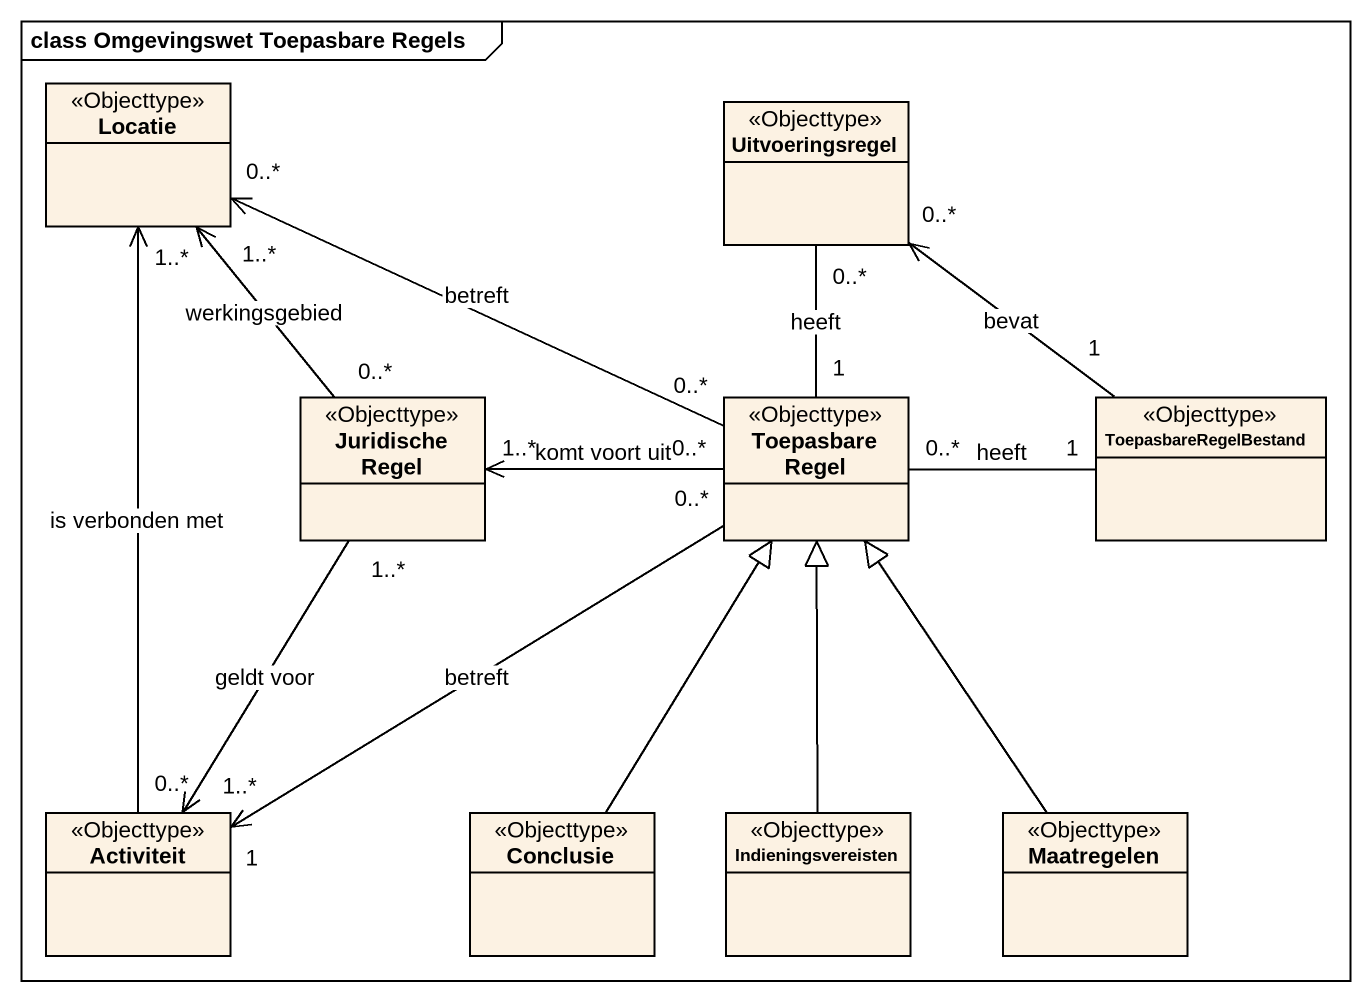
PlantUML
@startuml
mainframe class Omgevingswet Toepasbare Regels
hide circle
hide empty members
class Locatie <<Objecttype>>
class Uitvoeringsregel <<Objecttype>>
class "Juridische Regel" as Juridische_Regel <<Objecttype>>
class "Toepasbare Regel" as Toepasbare_Regel <<Objecttype>>
class ToepasbareRegelBestand <<Objecttype>>
class Activiteit <<Objecttype>>
class Conclusie <<Objecttype>>
class Indieningsvereisten <<Objecttype>>
class Maatregelen <<Objecttype>>
Juridische_Regel "0..*" -up-> "1..*" Locatie : werkingsgebied
Juridische_Regel "1..*" --> "1..*" Activiteit : geldt voor
Toepasbare_Regel "0..*" -left-> "0..*" Locatie : betreft
Toepasbare_Regel "1" -up- "0..*" Uitvoeringsregel : heeft
Toepasbare_Regel "0..*" -left-> "1..*" Juridische_Regel : komt voort uit
Toepasbare_Regel "0..*" -right- "1" ToepasbareRegelBestand : heeft
Toepasbare_Regel "0..*" --> "1" Activiteit : betreft
ToepasbareRegelBestand "1" -up-> "0..*" Uitvoeringsregel : bevat
Activiteit "0..*" -up-> "1..*" Locatie : is verbonden met
Conclusie -up-|> Toepasbare_Regel
Indieningsvereisten -up-|> Toepasbare_Regel
Maatregelen -up-|> Toepasbare_Regel
@enduml
